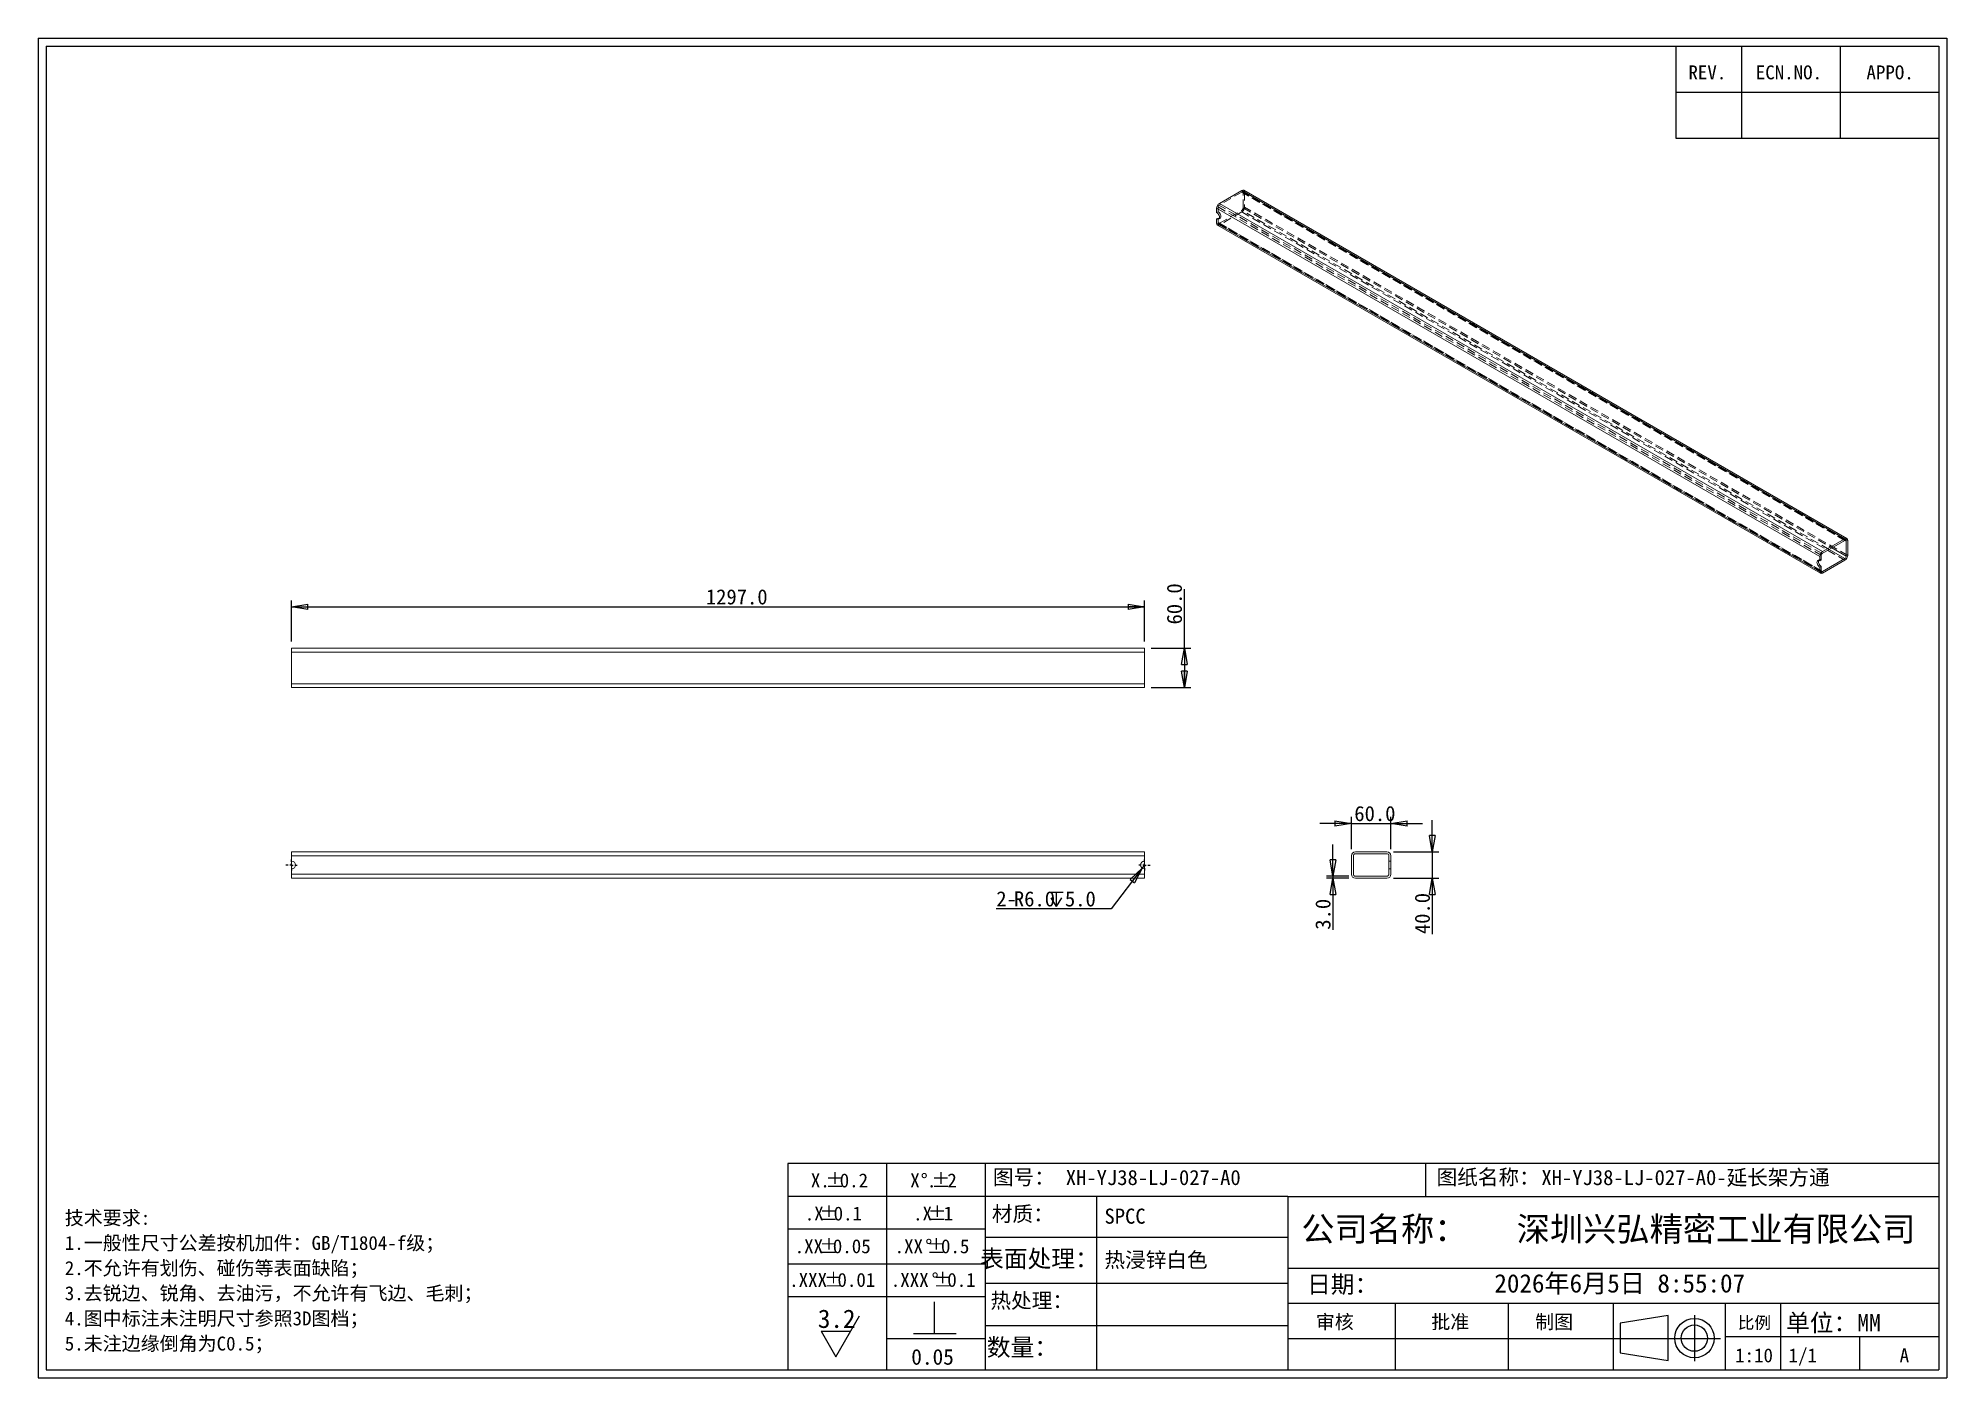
# Model space of a CAD drawing. Header units: millimetres. Extents: x 3 to 294, y 3 to 207.
import ezdxf

# ---------------------------------------------------------------- set-up
doc = ezdxf.new("R2010")
doc.units = ezdxf.units.MM
doc.linetypes.add('CENTERX2', pattern=[20.32, 12.7, -2.54, 2.54, -2.54])
doc.linetypes.add('HIDDEN', pattern=[1.905, 1.27, -0.635])
doc.layers.add('图框', color=7, linetype='Continuous')
doc.layers.add('粗实线层', color=7, linetype='Continuous', lineweight=25)
doc.styles.add('SLDTEXTSTYLE0', font='SIMKAI.TTF')
doc.styles.add('SLDTEXTSTYLE1', font='SIMHEI.TTF', dxfattribs={"bigfont": 'bigfont'})
doc.styles.add('SLDTEXTSTYLE2', font='SIMSUN.TTC')
doc.styles.add('SLDTEXTSTYLE3', font='SIMSUN.TTC', dxfattribs={"bigfont": 'bigfont'})
doc.styles.add('SLDTEXTSTYLE4', font='SIMKAI.TTF')
doc.styles.add('SLDTEXTSTYLE5', font='SIMKAI.TTF', dxfattribs={"bigfont": 'bigfont'})
doc.dimstyles.new('SLDDIMSTYLE0', dxfattribs={"dimtxt": 2.3, "dimasz": 2.5, "dimexe": 0, "dimexo": 0.0625, "dimgap": 0.575, "dimtad": 0, "dimtih": 1, "dimtoh": 1, "dimdec": 1, "dimlfac": 10, "dimrnd": 1e-09, "dimzin": 4, "dimdsep": 46, "dimtxsty": 'SLDTEXTSTYLE2', "dimblk1": 'CLOSED', "dimblk2": 'CLOSED', "dimsah": 1, "dimcen": 0, "dimadec": 0, "dimazin": 1, "dimtfac": 1, "dimtdec": 1, "dimtofl": 0, "dimtmove": 0, "dimatfit": 3, "dimldrblk": 'CLOSED', "dimfxl": 0, "dimfrac": 2, "dimtolj": 1, "dimtzin": 12, "dimarcsym": 0})
doc.dimstyles.new('SLDDIMSTYLE1', dxfattribs={"dimtxt": 2.3, "dimasz": 2.5, "dimexe": 0, "dimexo": 0.0625, "dimgap": 0.575, "dimtad": 2, "dimdec": 1, "dimlfac": 10, "dimrnd": 1e-09, "dimzin": 4, "dimdsep": 46, "dimtxsty": 'SLDTEXTSTYLE2', "dimblk1": 'CLOSED', "dimblk2": 'CLOSED', "dimsah": 1, "dimcen": 0.09, "dimadec": 0, "dimazin": 1, "dimtfac": 1, "dimtdec": 1, "dimtofl": 0, "dimtmove": 0, "dimatfit": 3, "dimldrblk": 'CLOSED', "dimfxl": 0, "dimfrac": 2, "dimtolj": 1, "dimtzin": 12, "dimarcsym": 0})
doc.dimstyles.new('SLDDIMSTYLE2', dxfattribs={"dimtxt": 2.3, "dimasz": 2.5, "dimexe": 0, "dimexo": 0.0625, "dimgap": 0.575, "dimtad": 2, "dimdec": 1, "dimlfac": 10, "dimrnd": 1e-09, "dimzin": 4, "dimdsep": 46, "dimtxsty": 'SLDTEXTSTYLE2', "dimblk1": 'CLOSED', "dimblk2": 'CLOSED', "dimsah": 1, "dimcen": 0.09, "dimadec": 0, "dimazin": 1, "dimtfac": 1, "dimtdec": 1, "dimtmove": 0, "dimatfit": 0, "dimldrblk": 'CLOSED', "dimfxl": 0, "dimfrac": 2, "dimtolj": 1, "dimtzin": 12, "dimarcsym": 0})

# ---------------------------------------------------------------- blocks, each defined once
blk = doc.blocks.new('块8')
at = {"layer": '粗实线层'}
for p, q in [((184.46, 11.66), (184.46, 6.85)), ((181.31, 6.85), (187.82, 6.85))]:
    blk.add_line(p, q, dxfattribs=at)
blk = doc.blocks.new('SW_NOTE_0')
at = {"layer": '图框', "color": 0, "insert": (0, 3.26), "char_height": 2.8, "attachment_point": 1, "style": 'SLDTEXTSTYLE0'}
blk.add_mtext('3.2', dxfattribs=at)
blk = doc.blocks.new('块7')
at = {"layer": '图框', "lineweight": 25}
for p, q in [((135.52, 14.41), (139.1, 20.62)), ((133.27, 18.3), (137.77, 18.3)), ((133.27, 18.3), (135.52, 14.41))]:
    blk.add_line(p, q, dxfattribs=at)
at = {"layer": '图框', "color": 7}
blk.add_blockref('SW_NOTE_0', (132.77, 18.34), dxfattribs=at)
blk = doc.blocks.new('块9')
at = {"color": 7, "linetype": 'Continuous'}
blk.add_blockref('块7', (-132.98, -14.31), dxfattribs=at)
blk = doc.blocks.new('SW_NOTE_0_1')
at = {"layer": '图框', "color": 0, "attachment_point": 1, "style": 'SLDTEXTSTYLE1'}
for s, insert, char_height in [('技术要求:', (0, 2.46), 2.117), ('1.一般性尺寸公差按机加件：GB/T1804-f级；', (0, -1.36), 2.1167), ('2.不允许有划伤、碰伤等表面缺陷；', (0, -5.18), 2.1167), ('3.去锐边、锐角、去油污，不允许有飞边、毛刺；', (0, -9), 2.1167), ('4.图中标注未注明尺寸参照3D图档；', (0, -12.83), 2.1167), ('5.未注边缘倒角为C0.5；', (0, -16.65), 2.1167)]:
    blk.add_mtext(s, dxfattribs=dict(at, insert=insert, char_height=char_height))
blk = doc.blocks.new('SW_NOTE_0_2')
at = {"layer": '图框', "color": 0, "char_height": 2.117, "attachment_point": 2, "style": 'SLDTEXTSTYLE0'}
for s, insert in [('X.', (1.19, 2.46)), ('%%p', (3.42, 2.46)), ('0.2', (6.3, 2.46))]:
    blk.add_mtext(s, dxfattribs=dict(at, insert=insert))
blk = doc.blocks.new('SW_NOTE_0_3')
at = {"layer": '图框', "color": 0, "char_height": 2.117, "attachment_point": 2, "style": 'SLDTEXTSTYLE0'}
for s, insert in [('.X', (1.19, 2.46)), ('%%p', (3.42, 2.46)), ('0.1', (6.3, 2.46))]:
    blk.add_mtext(s, dxfattribs=dict(at, insert=insert))
blk = doc.blocks.new('SW_NOTE_0_4')
at = {"layer": '图框', "color": 0, "char_height": 2.117, "attachment_point": 2, "style": 'SLDTEXTSTYLE0'}
for s, insert in [('.XX', (1.79, 2.46)), ('%%p', (4.83, 2.46)), ('0.05', (8.31, 2.46))]:
    blk.add_mtext(s, dxfattribs=dict(at, insert=insert))
blk = doc.blocks.new('SW_NOTE_0_5')
at = {"layer": '图框', "color": 0, "char_height": 2.117, "attachment_point": 2, "style": 'SLDTEXTSTYLE0'}
for s, insert in [('.XXX', (2.38, 2.46)), ('%%p', (6.24, 2.46)), ('0.01', (9.72, 2.46))]:
    blk.add_mtext(s, dxfattribs=dict(at, insert=insert))
blk = doc.blocks.new('SW_NOTE_0_6')
at = {"layer": '图框', "color": 0, "char_height": 2.117, "attachment_point": 2}
for s, insert, style in [('.XXX', (2.38, 2.46), 'SLDTEXTSTYLE0'), ('%%d', (6.24, 2.46), 'SLDTEXTSTYLE0'), ('%%p', (7.4, 2.46), 'SLDTEXTSTYLE4'), ('0.1', (10.25, 2.46), 'SLDTEXTSTYLE0')]:
    blk.add_mtext(s, dxfattribs=dict(at, insert=insert, style=style))
blk = doc.blocks.new('SW_NOTE_0_7')
at = {"layer": '图框', "color": 0, "char_height": 2.117, "attachment_point": 2, "style": 'SLDTEXTSTYLE0'}
for s, insert in [('.XX', (1.79, 2.46)), ('%%d', (4.83, 2.46)), ('%%p', (5.96, 2.46)), ('0.5', (8.84, 2.46))]:
    blk.add_mtext(s, dxfattribs=dict(at, insert=insert))
blk = doc.blocks.new('SW_NOTE_0_8')
at = {"layer": '图框', "color": 0, "attachment_point": 2, "style": 'SLDTEXTSTYLE0'}
for s, insert, char_height in [('.X', (1.19, 2.46), 2.117), ('%%p', (3.42, 2.46), 2.117), ('1', (5.11, 2.46), 2.12)]:
    blk.add_mtext(s, dxfattribs=dict(at, insert=insert, char_height=char_height))
blk = doc.blocks.new('SW_NOTE_0_9')
at = {"layer": '图框', "color": 0, "attachment_point": 2, "style": 'SLDTEXTSTYLE0'}
for s, insert, char_height in [('X', (0.6, 2.46), 2.12), ('%%d', (2.01, 2.46), 2.117), ('.', (3.14, 2.46), 2.12), ('%%p', (4.55, 2.46), 2.117), ('2', (6.24, 2.46), 2.12)]:
    blk.add_mtext(s, dxfattribs=dict(at, insert=insert, char_height=char_height))
blk = doc.blocks.new('_Closed')
at = {"color": 0, "linetype": 'ByBlock', "lineweight": -2}
for p, q in [((-1, 0.166667), (0, 0)), ((-1, 0.166667), (-1, -0.166667)), ((0, 0), (-1, -0.166667)), ((0, 0), (-1, 0))]:
    blk.add_line(p, q, dxfattribs=at)
blk = doc.blocks.new('SW_SYMBOL_HOLE_DEPTH')
at = {"layer": '图框', "color": 0}
for p, q in [((0, 875), (800, 875)), ((100, 555), (400, 75)), ((400, 875), (400, 75)), ((700, 555), (400, 75))]:
    blk.add_line(p, q, dxfattribs=at)
blk = doc.blocks.new('_D')
at = {"layer": '图框'}
for p, q in [((171.57, 81.29), (171.21, 80.81)), ((171.21, 80.81), (166.49, 74.61)), ((166.49, 74.61), (149.03, 74.61))]:
    blk.add_line(p, q, dxfattribs=at)
at = {"layer": '图框', "xscale": 2.5, "yscale": 2.5, "rotation": 52.70753555456737}
blk.add_blockref('_Closed', (171.21, 80.81, 115.78), dxfattribs=at)
at = {"layer": '图框', "xscale": 0.002676363636363636, "yscale": 0.002676363636363636, "zscale": 0.002676363636363636}
blk.add_blockref('SW_SYMBOL_HOLE_DEPTH', (157.06, 74.8), dxfattribs=at)
at = {"layer": '图框', "char_height": 2.3, "attachment_point": 1, "style": 'SLDTEXTSTYLE2'}
for s, insert in [('2-', (149.03, 77.29)), ('R6.0', (151.71, 77.29)), ('5.0', (159.47, 77.29))]:
    blk.add_mtext(s, dxfattribs=dict(at, insert=insert))
blk = doc.blocks.new('SW_CENTERMARKSYMBOL_0')
at = {"layer": '图框', "color": 0}
for p, q in [((-0.5, 0), (-0.85, 0)), ((0, 0), (-0.25, 0)), ((0, 0.5), (0, 0.85)), ((0, 0), (0, 0.25)), ((0, 0), (0, -0.25)), ((0, 0), (0.25, 0)), ((0.5, 0), (0.85, 0)), ((0, -0.5), (0, -0.85))]:
    blk.add_line(p, q, dxfattribs=at)
blk = doc.blocks.new('SW_CENTERMARKSYMBOL_1')
at = {"layer": '图框', "color": 0}
for p, q in [((-0.5, 0), (-0.85, 0)), ((0, 0), (-0.25, 0)), ((0, 0.5), (0, 0.85)), ((0, 0), (0, 0.25)), ((0, 0), (0, -0.25)), ((0, 0), (0.25, 0)), ((0.5, 0), (0.85, 0)), ((0, -0.5), (0, -0.85))]:
    blk.add_line(p, q, dxfattribs=at)
blk = doc.blocks.new('_D_1')
at = {"layer": '图框'}
for p, q in [((41.87, 115.25), (41.87, 121.52)), ((41.87, 120.52), (171.57, 120.52)), ((171.57, 115.25), (171.57, 121.52))]:
    blk.add_line(p, q, dxfattribs=at)
at = {"layer": '图框', "xscale": 2.5, "yscale": 2.5, "rotation": 180.0000000000004}
blk.add_blockref('_Closed', (41.87, 120.52, -160.69), dxfattribs=at)
at = {"layer": '图框', "xscale": 2.5, "yscale": 2.5}
blk.add_blockref('_Closed', (171.57, 120.52, -160.69), dxfattribs=at)
at = {"layer": '图框', "insert": (104.87, 123.2), "char_height": 2.3, "attachment_point": 1, "style": 'SLDTEXTSTYLE2'}
blk.add_mtext('1297.0', dxfattribs=at)
blk = doc.blocks.new('_D_2')
at = {"layer": '图框'}
for p, q in [((177.63, 114.25), (177.63, 123.2)), ((172.57, 114.25), (178.63, 114.25)), ((177.63, 114.25), (177.63, 108.25)), ((172.57, 108.25), (178.63, 108.25))]:
    blk.add_line(p, q, dxfattribs=at)
at = {"layer": '图框', "xscale": 2.5, "yscale": 2.5}
for p, rotation in [((177.63, 114.25, -160.69), 90.0000000000004), ((177.63, 108.25, -160.69), 270.0000000000004)]:
    blk.add_blockref('_Closed', p, dxfattribs=dict(at, rotation=rotation))
at = {"layer": '图框', "insert": (174.96, 117.85), "char_height": 2.3, "attachment_point": 1, "rotation": 90, "style": 'SLDTEXTSTYLE2'}
blk.add_mtext('60.0', dxfattribs=at)
blk = doc.blocks.new('_D_3')
at = {"layer": '图框'}
for p, q in [((203.03, 87.59), (198.22, 87.59)), ((203.03, 83.69), (203.03, 88.59)), ((203.03, 87.59), (209.03, 87.59)), ((209.03, 83.69), (209.03, 88.59)), ((209.03, 87.59), (213.84, 87.59))]:
    blk.add_line(p, q, dxfattribs=at)
at = {"layer": '图框', "xscale": 2.5, "yscale": 2.5}
blk.add_blockref('_Closed', (203.03, 87.59, 69.85), dxfattribs=at)
at = {"layer": '图框', "xscale": 2.5, "yscale": 2.5, "rotation": 180.0000000000004}
blk.add_blockref('_Closed', (209.03, 87.59, 69.85), dxfattribs=at)
at = {"layer": '图框', "insert": (203.47, 90.26), "char_height": 2.3, "attachment_point": 1, "style": 'SLDTEXTSTYLE2'}
blk.add_mtext('60.0', dxfattribs=at)
blk = doc.blocks.new('_D_4')
at = {"layer": '图框'}
for p, q in [((215.33, 83.29), (215.33, 88.09)), ((209.43, 83.29), (216.33, 83.29)), ((215.33, 83.29), (215.33, 79.29)), ((209.43, 79.29), (216.33, 79.29)), ((215.33, 79.29), (215.33, 70.78))]:
    blk.add_line(p, q, dxfattribs=at)
at = {"layer": '图框', "xscale": 2.5, "yscale": 2.5}
for p, rotation in [((215.33, 83.29, 69.85), 270.0000000000004), ((215.33, 79.29, 69.85), 90.0000000000004)]:
    blk.add_blockref('_Closed', p, dxfattribs=dict(at, rotation=rotation))
at = {"layer": '图框', "insert": (212.66, 70.78), "char_height": 2.3, "attachment_point": 1, "rotation": 90, "style": 'SLDTEXTSTYLE2'}
blk.add_mtext('40.0', dxfattribs=at)
blk = doc.blocks.new('_D_5')
at = {"layer": '图框'}
for p, q in [((200.23, 79.59), (200.23, 84.39)), ((202.63, 79.59), (199.23, 79.59)), ((202.63, 79.29), (199.23, 79.29)), ((200.23, 79.59), (200.23, 79.29)), ((200.23, 79.29), (200.23, 71.45))]:
    blk.add_line(p, q, dxfattribs=at)
at = {"layer": '图框', "xscale": 2.5, "yscale": 2.5}
for p, rotation in [((200.23, 79.59, 69.85), 270.0000000000004), ((200.23, 79.29, 69.85), 90.0000000000004)]:
    blk.add_blockref('_Closed', p, dxfattribs=dict(at, rotation=rotation))
at = {"layer": '图框', "insert": (197.55, 71.45), "char_height": 2.3, "attachment_point": 1, "rotation": 90, "style": 'SLDTEXTSTYLE2'}
blk.add_mtext('3.0', dxfattribs=at)

msp = doc.modelspace()

# ---------------------------------------------------------------- linework, layer by layer
at = {"color": 7, "linetype": 'HIDDEN', "lineweight": 18}
for p, q in [((186.357, 183.58), (182.892, 181.58)), ((186.357, 183.58), (278.069, 130.636)), ((278.219, 130.651), (186.507, 183.595)), ((186.569, 181.171), (186.569, 183.458)), ((278.069, 130.636), (186.569, 183.458)), ((186.781, 183.58), (278.493, 130.636)), ((186.781, 183.58), (186.781, 181.294)), ((182.751, 180.6), (182.539, 180.478)), ((182.751, 181.335), (274.463, 128.391)), ((182.751, 181.335), (182.751, 180.6)), ((274.604, 128.636), (182.892, 181.58)), ((182.963, 178.845), (186.357, 180.804)), ((186.357, 180.559), (182.963, 178.6)), ((275.664, 129.248), (186.357, 180.804)), ((186.357, 180.559), (278.069, 127.615)), ((186.569, 181.171), (276.089, 129.493)), ((278.493, 128.35), (186.781, 181.294)), ((182.751, 179.62), (182.751, 178.967)), ((274.463, 126.023), (182.751, 178.967)), ((182.813, 178.83), (274.525, 125.886)), ((182.839, 179.468), (183.051, 179.591)), ((182.963, 178.845), (274.463, 126.023)), ((274.675, 125.655), (182.963, 178.6)), ((274.163, 127.686), (273.95, 127.563))]:
    msp.add_line(p, q, dxfattribs=at)
at = {"color": 7, "linetype": 'Continuous', "lineweight": 18}
for p, q in [((182.963, 181.866), (186.357, 183.825)), ((278.069, 130.881), (186.357, 183.825)), ((278.369, 130.911), (186.657, 183.855)), ((274.25, 128.187), (182.539, 181.131)), ((182.539, 180.478), (182.539, 181.131)), ((182.963, 181.866), (274.675, 128.922)), ((182.539, 179.498), (182.751, 179.62)), ((182.539, 178.845), (182.539, 179.498)), ((182.539, 178.845), (274.25, 125.9)), ((182.663, 178.57), (274.375, 125.626)), ((278.069, 130.636), (274.604, 128.636)), ((274.675, 128.922), (278.069, 130.881)), ((278.493, 130.636), (278.493, 128.35)), ((274.25, 127.534), (274.25, 128.187)), ((274.463, 128.391), (274.463, 127.656)), ((274.675, 125.9), (278.069, 127.86)), ((278.281, 128.227), (278.281, 130.514)), ((274.463, 127.656), (274.25, 127.534)), ((274.25, 126.554), (274.463, 126.676)), ((274.25, 125.9), (274.25, 126.554)), ((274.463, 126.676), (274.463, 126.023)), ((278.069, 127.615), (274.675, 125.655)), ((41.872, 114.25), (171.572, 114.25)), ((41.872, 114.25), (41.872, 113.65)), ((171.572, 113.65), (41.872, 113.65)), ((41.872, 108.85), (41.872, 113.65)), ((171.572, 113.65), (171.572, 114.25)), ((171.572, 108.85), (171.572, 113.65)), ((41.872, 108.85), (171.572, 108.85)), ((41.872, 108.85), (41.872, 108.25)), ((171.572, 108.25), (41.872, 108.25)), ((171.572, 108.25), (171.572, 108.85)), ((41.872, 83.286), (171.572, 83.286)), ((41.872, 83.286), (41.872, 82.686)), ((171.572, 82.686), (41.872, 82.686)), ((41.872, 81.886), (41.872, 82.686)), ((41.872, 80.686), (41.872, 81.886)), ((171.572, 82.686), (171.572, 83.286)), ((171.572, 81.886), (171.572, 82.686)), ((171.572, 80.686), (171.572, 81.886)), ((203.031, 82.686), (203.031, 79.886)), ((203.331, 79.886), (203.331, 82.686)), ((208.431, 83.286), (203.631, 83.286)), ((203.631, 82.986), (208.531, 82.986)), ((208.731, 82.786), (208.731, 81.886)), ((208.731, 81.886), (209.031, 81.886)), ((208.731, 81.886), (208.731, 80.686)), ((209.031, 81.886), (209.031, 82.686)), ((209.031, 80.686), (209.031, 81.886)), ((41.872, 79.886), (41.872, 80.686)), ((41.872, 79.886), (171.572, 79.886)), ((41.872, 79.886), (41.872, 79.286)), ((171.572, 79.286), (41.872, 79.286)), ((171.572, 79.886), (171.572, 80.686)), ((171.572, 79.286), (171.572, 79.886)), ((208.431, 79.586), (203.631, 79.586)), ((203.631, 79.286), (208.431, 79.286)), ((208.731, 80.686), (208.731, 79.886)), ((209.031, 80.686), (208.731, 80.686)), ((209.031, 79.886), (209.031, 80.686))]:
    msp.add_line(p, q, dxfattribs=at)
at = {"color": 8, "linetype": 'Continuous', "lineweight": 18}
for p, q in [((278.281, 130.514), (278.069, 130.636)), ((278.069, 127.86), (275.664, 129.248)), ((276.089, 129.493), (278.281, 128.227)), ((274.463, 126.023), (274.675, 125.9))]:
    msp.add_line(p, q, dxfattribs=at)
at = {"color": 7, "linetype": 'Continuous', "lineweight": 18, "flags": 128}
for points in [[(182.539, 179.498), (182.648, 179.451), (182.751, 179.441), (182.839, 179.468), (182.906, 179.531), (182.948, 179.624), (182.963, 179.743), (182.948, 179.878), (182.906, 180.021), (182.839, 180.161), (182.751, 180.29), (182.648, 180.398), (182.539, 180.478)], [(182.925, 179.563), (182.861, 179.574), (182.751, 179.62)], [(274.25, 127.534), (274.141, 127.58), (274.038, 127.59), (273.95, 127.563), (273.883, 127.501), (273.841, 127.407), (273.826, 127.289), (273.841, 127.153), (273.883, 127.011), (273.95, 126.87), (274.038, 126.742), (274.141, 126.634), (274.25, 126.554)], [(274.463, 126.676), (274.353, 126.756), (274.25, 126.864), (274.163, 126.993), (274.095, 127.133), (274.053, 127.276), (274.038, 127.411), (274.053, 127.529), (274.076, 127.591)]]:
    msp.add_lwpolyline(points, dxfattribs=at)
at = {"color": 7, "linetype": 'HIDDEN', "lineweight": 18, "flags": 128}
msp.add_lwpolyline([(182.751, 180.6), (182.861, 180.52), (182.963, 180.412), (183.051, 180.283), (183.118, 180.143), (183.161, 180), (183.175, 179.865), (183.161, 179.747), (183.118, 179.653), (183.051, 179.591), (182.963, 179.563), (182.925, 179.563)], dxfattribs=at)
at = {"color": 7, "linetype": 'Continuous', "lineweight": 18}
for centre, radius, start, end in [((186.533, 183.58), 0.302, 65.69288, 125.61758), ((183.46, 181.089), 0.922, 122.60548, 177.39452), ((182.824, 178.808), 0.288, 172.74417, 235.94365), ((278.234, 130.678), 0.262, 350.78596, 129.20329), ((278.152, 130.535), 0.131, 350.78595, 129.20328), ((275.172, 128.145), 0.922, 122.60548, 177.39452), ((274.77, 128.377), 0.307, 122.60548, 177.39452), ((277.572, 128.392), 0.922, 302.60548, 357.39452), ((277.82, 128.248), 0.461, 302.60548, 357.39452), ((274.509, 125.859), 0.262, 170.78596, 309.20329), ((274.592, 126.002), 0.131, 170.78596, 309.20329), ((41.872, 81.286), 0.6, 270, 90), ((171.572, 81.286), 0.6, 90, 270), ((203.631, 82.686), 0.6, 90, 180), ((203.631, 82.686), 0.3, 90, 180.00001), ((208.431, 82.686), 0.6, 0, 90), ((208.531, 82.786), 0.2, 0, 90), ((203.631, 79.886), 0.6, 180, 270), ((203.631, 79.886), 0.3, 180, 270), ((208.431, 79.886), 0.3, 270, 0), ((208.431, 79.886), 0.6, 270, 0)]:
    msp.add_arc(centre, radius, start, end, dxfattribs=at)
at = {"color": 7, "linetype": 'HIDDEN', "lineweight": 18}
for centre, radius, start, end in [((186.44, 183.479), 0.131, 350.78595, 129.20328), ((186.496, 183.616), 0.288, 352.74417, 55.94365), ((183.058, 181.321), 0.307, 122.60548, 177.39452), ((185.86, 181.336), 0.922, 302.60548, 357.39452), ((186.109, 181.192), 0.461, 302.60548, 357.39452), ((182.787, 178.845), 0.302, 245.69288, 305.61758), ((182.88, 178.946), 0.131, 170.78596, 309.20329), ((274.297, 127.458), 0.258, 50.0934, 149.01447)]:
    msp.add_arc(centre, radius, start, end, dxfattribs=at)
at = {"layer": '图框', "lineweight": 25}
for p, q in [((3.343, 206.977), (293.569, 206.977)), ((3.343, 206.977), (3.343, 3.329)), ((293.569, 206.977), (293.569, 3.329)), ((4.543, 205.777), (292.369, 205.777)), ((4.543, 205.777), (4.543, 4.529)), ((292.369, 205.777), (292.369, 4.529)), ((3.343, 3.329), (293.569, 3.329)), ((4.543, 4.529), (292.369, 4.529))]:
    msp.add_line(p, q, dxfattribs=at)
at = {"layer": '图框'}
for p, q in [((259.869, 14.687), (259.869, 4.529)), ((268.292, 14.687), (268.292, 4.529)), ((257.188, 9.291), (259.174, 9.291)), ((280.309, 9.608), (280.309, 4.529))]:
    msp.add_line(p, q, dxfattribs=at)
at = {"layer": '粗实线层'}
for p, q in [((252.369, 205.777), (252.369, 191.777)), ((262.369, 205.777), (262.369, 191.777)), ((277.369, 205.777), (277.369, 191.777)), ((252.369, 198.777), (292.369, 198.777)), ((252.369, 191.777), (292.369, 191.777)), ((292.369, 35.901), (117.318, 35.901)), ((117.318, 35.901), (117.318, 4.529)), ((132.318, 35.901), (132.318, 4.529)), ((147.318, 35.901), (147.318, 4.529)), ((214.309, 35.901), (214.309, 30.901)), ((193.346, 30.901), (117.318, 30.901)), ((164.255, 30.901), (164.255, 4.529)), ((193.346, 30.901), (193.346, 4.529)), ((193.346, 30.901), (292.369, 30.901)), ((117.318, 25.955), (147.318, 25.955)), ((147.318, 24.704), (193.346, 24.704)), ((147.318, 20.616), (117.318, 20.615)), ((147.318, 17.715), (193.346, 17.715)), ((193.346, 19.991), (292.369, 19.991)), ((147.318, 15.616), (117.318, 15.615)), ((193.346, 14.687), (292.369, 14.687)), ((209.667, 14.687), (209.667, 4.529)), ((226.868, 14.687), (226.868, 4.529)), ((242.857, 14.687), (242.857, 4.529)), ((251.221, 12.794), (243.903, 11.651)), ((243.903, 11.651), (243.903, 7.112)), ((251.221, 5.968), (251.221, 12.794)), ((255.189, 12.86), (255.189, 5.86)), ((132.318, 9.302), (147.318, 9.302)), ((147.318, 11.261), (193.346, 11.261)), ((193.346, 9.302), (242.857, 9.302)), ((252.174, 9.291), (259.174, 9.291)), ((259.869, 9.608), (292.369, 9.608)), ((243.903, 7.112), (251.221, 5.968))]:
    msp.add_line(p, q, dxfattribs=at)
at = {"layer": '粗实线层', "linetype": 'CENTERX2'}
msp.add_line((242.636, 9.291), (252.222, 9.291), dxfattribs=at)
at = {"layer": '粗实线层'}
for radius in [3, 2]:
    msp.add_circle((255.189, 9.36), radius, dxfattribs=at)

# ---------------------------------------------------------------- block references
at = {"color": 7, "linetype": 'Continuous'}
for name, p in [('块8', (-44.877, 3.208)), ('块9', (122.117, 6.422))]:
    msp.add_blockref(name, p, dxfattribs=at)
at = {"layer": '图框'}
for name, p in [('SW_CENTERMARKSYMBOL_0', (41.872, 81.286)), ('SW_CENTERMARKSYMBOL_1', (171.572, 81.286)), ('SW_NOTE_0_2', (121.082, 31.939)), ('SW_NOTE_0_9', (136.067, 31.939)), ('SW_NOTE_0_3', (120.155, 26.908)), ('SW_NOTE_0_8', (136.632, 26.908)), ('SW_NOTE_0_1', (7.388, 26.248)), ('SW_NOTE_0_4', (118.744, 21.928)), ('SW_NOTE_0_7', (133.939, 21.928)), ('SW_NOTE_0_5', (118.038, 16.816)), ('SW_NOTE_0_6', (133.488, 16.816))]:
    msp.add_blockref(name, p, dxfattribs=at)

# ---------------------------------------------------------------- texts
for s, insert, char_height, attachment_point, style in [('REV.', (257.152, 202.84), 2.1167, 2, 'SLDTEXTSTYLE0'), ('ECN.NO.', (269.557, 202.84), 2.1167, 2, 'SLDTEXTSTYLE0'), ('APPO.', (284.946, 202.84), 2.1167, 2, 'SLDTEXTSTYLE0'), ('图号：', (153.226, 34.991), 2.3, 2, 'SLDTEXTSTYLE3'), ('XH-YJ38-LJ-027-A0', (159.6, 34.93), 2.3, 1, 'SLDTEXTSTYLE2'), ('图纸名称：', (223.825, 34.991), 2.3, 2, 'SLDTEXTSTYLE3'), ('XH-YJ38-LJ-027-A0-延长架方通', (231.918, 34.93), 2.3, 1, 'SLDTEXTSTYLE3'), ('材质：', (148.364, 29.401), 2.3, 1, 'SLDTEXTSTYLE3'), ('SPCC', (165.483, 29.057), 2.3, 1, 'SLDTEXTSTYLE2'), ('公司名称：', (195.416, 27.798), 3.7042, 1, 'SLDTEXTSTYLE5'), ('深圳兴弘精密工业有限公司', (228.168, 27.798), 3.70417, 1, 'SLDTEXTSTYLE5'), ('表面处理：', (155.591, 22.765), 2.6458, 2, 'SLDTEXTSTYLE5'), ('热浸锌白色', (165.483, 22.412), 2.3, 1, 'SLDTEXTSTYLE3'), ('日期：', (201.701, 18.878), 2.6458, 2, 'SLDTEXTSTYLE5'), ('2026年6月5日 8:55:07', (224.77, 19.093), 2.8, 1, 'SLDTEXTSTYLE3'), ('热处理：', (148.15, 16.22), 2.3, 1, 'SLDTEXTSTYLE3'), ('审核', (200.498, 12.897), 2.1167, 2, 'SLDTEXTSTYLE5'), ('批准', (215.177, 12.897), 2.1167, 1, 'SLDTEXTSTYLE5'), ('制图', (233.863, 12.897), 2.1167, 2, 'SLDTEXTSTYLE5'), ('比例', (264.304, 12.639), 1.8521, 2, 'SLDTEXTSTYLE5'), ('数量：', (153.002, 9.301), 2.6458, 2, 'SLDTEXTSTYLE5'), ('0.05', (139.342, 7.704), 2.3813, 2, 'SLDTEXTSTYLE0'), ('1:10', (264.249, 7.804), 2.1167, 2, 'SLDTEXTSTYLE0'), ('1/1', (271.669, 7.804), 2.1167, 2, 'SLDTEXTSTYLE0'), ('A', (287.114, 7.804), 2.117, 2, 'SLDTEXTSTYLE0')]:
    msp.add_mtext(s, dxfattribs=dict(at, insert=insert, char_height=char_height, attachment_point=attachment_point, style=style))
at = {"layer": '粗实线层', "insert": (276.335, 13.028), "char_height": 2.6458, "attachment_point": 2, "style": 'SLDTEXTSTYLE5'}
msp.add_mtext('单位：MM', dxfattribs=at)

# ---------------------------------------------------------------- dimensions: what is measured, and where the dimension line sits
at = {"layer": '图框'}
for base, p1, p2, dimstyle, picture, middle in [((171.572, 120.524), (41.872, 114.25), (171.572, 114.25), 'SLDDIMSTYLE1', '_D_1', (108.881, 120.524)), ((209.031, 87.587), (203.031, 82.686), (209.031, 82.686), 'SLDDIMSTYLE2', '_D_3', (206.15, 87.587))]:
    dim = msp.add_linear_dim(base=base, p1=p1, p2=p2, dimstyle=dimstyle, dxfattribs=at)
    dim.commit()
    dim.dimension.update_dxf_attribs({"geometry": picture, "text_midpoint": middle, "dimtype": 160})
for base, p1, p2, dimstyle, picture, middle in [((177.633, 108.25), (171.572, 114.25), (171.572, 108.25), 'SLDDIMSTYLE1', '_D_2', (177.633, 120.524)), ((215.333, 79.286), (208.431, 83.286), (208.431, 79.286), 'SLDDIMSTYLE2', '_D_4', (215.333, 73.46)), ((200.225, 79.286), (203.631, 79.586), (203.631, 79.286), 'SLDDIMSTYLE2', '_D_5', (200.225, 73.46))]:
    dim = msp.add_linear_dim(base=base, p1=p1, p2=p2, angle=90, dimstyle=dimstyle, dxfattribs=at)
    dim.commit()
    dim.dimension.update_dxf_attribs({"geometry": picture, "text_midpoint": middle, "dimtype": 160})
dim = msp.add_radius_dim(center=(171.572, 81.286), mpoint=(171.208, 80.808), text='2-<>{\\fGDT;x}5.0', dimstyle='SLDDIMSTYLE0', dxfattribs=at)
dim.commit()
dim.dimension.update_dxf_attribs({"geometry": '_D', "text_midpoint": (156.261, 76.45), "dimtype": 164})

doc.saveas('drawing.dxf')
